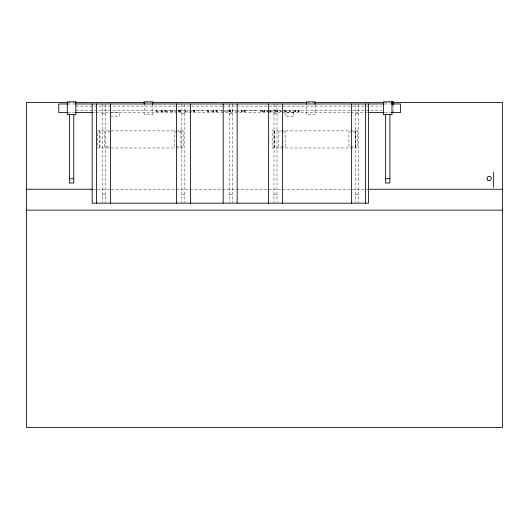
<?xml version="1.0" encoding="UTF-8"?>
<svg xmlns="http://www.w3.org/2000/svg" width="529" height="529" viewBox="0 0 529 529"><rect width="100%" height="100%" fill="white"/><g stroke="black" fill="none" stroke-linecap="round" stroke-linejoin="round"><path stroke-width="0.4" stroke-dasharray="2.65 1.98" d="M68.076 102.5L75.072 102.5M145.118 102.5L151.717 102.5M307.574 102.5L314.173 102.5M384.219 102.5L390.435 102.5M67.838 103.968L74.444 103.968M384.848 103.968L390.627 103.968M75.845 106.104L221.83 106.104M222.636 106.104L235.828 106.104M236.635 106.104L381.793 106.104M75.845 110.376L222.193 110.376M222.636 110.376L236.04 110.376M236.47 110.376L381.793 110.376M197.595 110.799L203.599 110.799M156.022 111.46L167.594 111.46L167.594 110.376M184.846 111.46L194.646 111.46L194.646 110.376M222.193 111.46L221.406 111.46L221.406 110.376M223.377 111.46L232.674 111.46L232.674 110.376M236.04 111.46L235.597 111.46L235.597 110.376M236.47 111.46L245.396 111.46L245.396 110.376M269.142 111.46L260.533 111.46L260.533 110.376M269.605 111.46L272.204 111.46L272.204 110.376M111.454 112.188L119.223 112.188L119.223 116.459L110.68 116.459M67.838 112.512L74.444 112.512M93.428 112.512L95.081 112.512M95.908 112.512L267.621 112.512M268.448 112.512L350.172 112.512M350.998 112.512L364.21 112.512M365.03 112.512L367.51 112.512M384.848 112.512L390.627 112.512M102.322 113.325L105.311 113.325M181.87 113.325L184.859 113.325M229.236 113.325L232.224 113.325M274.002 113.325L276.991 113.325M355.614 113.325L358.609 113.325M110.68 131.946L104.273 131.946L104.273 146.903L109.073 146.903M180.839 131.946L174.431 131.946L174.431 146.903L180.839 146.903M93.402 189.256L96.708 189.256M97.534 189.256L367.82 189.256M102.322 194.467L105.311 194.467M181.87 194.467L184.859 194.467M229.236 194.467L232.224 194.467M274.002 194.467L276.991 194.467M355.614 194.467L358.609 194.467M393.073 104.749L393.073 112.016M358.609 103.968L358.609 202.508M355.614 103.968L355.614 202.508M355.395 130.881L355.395 147.968M315.086 105.033L315.086 114.648L306.542 114.648L306.542 105.033M299.116 110.376L299.116 111.46L289.317 111.46L289.317 110.376M298.978 110.376L298.978 111.46M298.7 110.376L298.7 111.46M298.409 110.376L298.409 111.46M298.283 110.376L298.283 111.46M298.164 110.376L298.164 111.46M295.651 110.376L295.651 111.46L295.599 110.376M295.499 110.376L295.513 111.46M294.851 110.376L294.851 111.46M290.15 110.376L290.15 111.46M289.905 110.376L289.912 111.46M286.255 110.376L286.255 111.46L274.67 111.46L274.67 110.376M286.149 110.376L286.163 111.46M285.521 110.376L285.521 111.46M285.422 110.376L285.448 111.46M284.8 110.376L284.8 111.46M283.967 110.376L283.967 111.46M280.853 110.376L280.853 111.46M280.046 110.376L280.046 111.46M277.665 110.376L277.665 111.46M277.566 110.376L277.566 111.46M276.991 103.968L276.991 202.508M276.138 110.376L276.138 111.46M275.503 110.376L275.503 111.46M275.404 110.376L275.404 111.46M274.756 110.376L274.782 111.46M274.472 130.881L274.472 147.968M274.161 130.881L274.161 147.968M274.002 103.968L274.002 202.508M272.111 110.376L272.111 111.46M270.332 110.376L270.332 111.46M270.226 110.376L270.193 111.46M269.916 110.376L269.916 111.46M267.714 110.376L267.714 111.46M267.423 110.376L267.423 111.46M264.599 110.376L264.599 111.46M264.46 110.376L264.46 111.46M264.262 110.376L264.262 111.46M264.183 110.376L264.183 111.46M264.011 110.376L264.011 111.46M263.905 110.376L263.905 111.46M262.708 110.376L262.741 111.46M262.602 110.376L262.602 111.46M261.782 110.376L261.782 111.46M260.843 110.376L260.843 111.46M260.605 110.376L260.605 111.46M255.414 110.376L255.414 110.799L249.41 110.799L249.41 110.376M245.258 110.376L245.258 111.46M244.98 110.376L244.98 111.46M244.689 110.376L244.689 111.46M244.563 110.376L244.563 111.46M244.438 110.376L244.438 111.46M241.932 110.376L241.892 111.46M241.779 110.376L241.793 111.46M241.125 110.376L241.125 111.46M232.581 110.376L232.581 111.46M232.224 103.968L232.224 202.508M230.803 110.376L230.803 111.46M230.697 110.376L230.664 111.46M230.386 110.376L230.386 111.46M230.108 110.376L230.082 111.46M229.983 110.376L229.983 111.46M229.831 110.376L229.831 111.46M229.236 103.968L229.236 202.508M227.741 110.376L227.741 111.46M226.934 110.376L226.934 111.46M217.108 110.376L217.108 111.46L207.216 111.46L207.216 110.376M217.016 110.376L217.016 111.46M216.877 110.376L216.877 111.46M216.599 110.376L216.599 111.46M216.308 110.376L216.308 111.46M216.182 110.376L216.182 111.46M213.551 110.376L213.551 111.46M213.518 110.376L213.491 111.46M213.399 110.376L213.412 111.46M212.744 110.376L212.744 111.46M208.796 110.376L208.796 111.46M208.049 110.376L208.049 111.46M207.99 110.376L207.99 111.46M194.507 110.376L194.507 111.46M194.229 110.376L194.229 111.46M193.938 110.376L193.938 111.46M193.812 110.376L193.812 111.46M193.687 110.376L193.687 111.46M185.679 110.376L185.679 111.46M185.434 110.376L185.441 111.46M184.859 103.968L184.859 202.508M181.87 103.968L181.87 202.508M180.911 130.881L180.911 147.968M180.455 110.376L180.455 111.46L170.748 111.46L170.748 110.376M180.316 110.376L180.316 111.46M180.039 110.376L180.039 111.46M179.748 110.376L179.748 111.46M179.622 110.376L179.622 111.46M179.47 110.376L179.47 111.46M178.445 110.376L178.458 111.46M178.247 110.376L178.247 111.46M172.5 110.376L172.514 111.46M172.388 110.376L172.388 111.46M171.555 110.376L171.641 111.46M170.86 110.376L170.821 111.46M167.481 110.376L167.481 111.46M166.483 110.376L166.483 111.46M165.722 110.376L165.722 111.46M165.65 110.376L165.65 111.46M164.863 110.376L164.863 111.46M162.211 110.376L162.211 111.46M162.079 110.376L162.079 111.46M161.814 110.376L161.814 111.46M161.537 110.376L161.537 111.46M161.411 110.376L161.411 111.46M157.04 110.376L157.04 111.46M156.948 110.376L156.948 111.46M156.022 110.376L156.121 111.46M152.742 103.968L152.742 114.648L144.199 114.648L144.199 105.033M105.311 103.968L105.311 202.508M102.322 103.968L102.322 202.508M99.988 130.881L99.988 147.968M99.677 130.881L99.677 147.968M293.707 112.188L285.164 112.188L285.164 116.459L293.707 116.459L293.707 112.188M183.113 130.881L97.673 130.881L97.673 147.968L183.113 147.968L183.113 130.881M357.597 130.881L272.157 130.881L272.157 147.968L357.597 147.968L357.597 130.881M285.164 131.946L278.757 131.946L278.757 146.903L285.164 146.903L285.164 131.946M355.323 131.946L348.915 131.946L348.915 146.903L355.323 146.903L355.323 131.946"/><path stroke-width="0.79" d="M391.989 101.707L393.073 101.707M391.989 101.832L383.446 101.832L383.446 114.648L391.989 114.648L391.989 101.621L393.073 101.621L393.073 104.749M67.302 102.5L26.45 102.5L26.45 427.379L502.55 427.379L502.55 102.5L392.809 102.5M75.845 102.5L144.291 102.5M152.537 102.5L306.747 102.5M314.993 102.5L383.446 102.5M391.989 103.228L393.073 103.228M391.989 103.505L393.073 103.505M391.989 103.796L393.073 103.796M67.838 103.968L58.759 103.968L58.759 112.512L67.838 112.512M75.27 103.968L384.021 103.968M391.453 103.968L400.532 103.968L400.532 112.512L391.453 112.512M75.27 112.512L92.601 112.512M368.336 112.512L384.021 112.512M69.497 178.729L73.769 178.729M385.641 178.729L389.913 178.729M26.45 189.256L92.575 189.256M368.647 189.256L502.55 189.256M26.45 210.132L502.55 210.132M493.636 172.335L493.636 187.418M393.073 112.439L393.073 112.889M389.913 114.648L389.913 183.001L385.641 183.001L385.641 114.648M368.548 103.968L368.548 203.162L92.145 203.162L92.145 103.968M365.592 103.968L365.592 203.162M351.62 103.968L351.62 203.162M315.086 104.233L315.086 101.832L306.542 101.832L306.542 104.233M282.618 103.968L282.618 203.162M268.646 103.968L268.646 203.162M237.151 103.968L237.151 203.162M223.178 103.968L223.178 203.162M190.513 103.968L190.513 203.162M176.541 103.968L176.541 203.162M152.742 104.233L152.742 101.832L144.199 101.832L144.199 104.233M110.389 103.968L110.389 203.162M96.417 103.968L96.417 203.162M73.769 114.648L73.769 183.001L69.497 183.001L69.497 114.648M75.845 101.832L67.302 101.832L67.302 114.648L75.845 114.648L75.845 101.832M487.791 180.058A2.136 2.136 0 0 0 491.289 178.868A2.136 2.136 0 0 0 488.505 176.435A2.136 2.136 0 0 0 487.791 180.058"/></g></svg>
